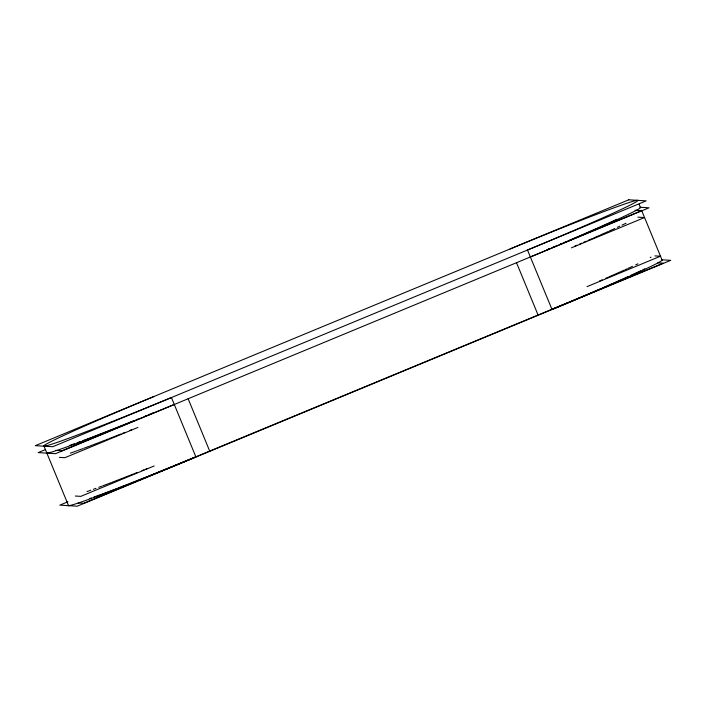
<?xml version="1.0" encoding="UTF-8"?>
<svg xmlns="http://www.w3.org/2000/svg" width="706" height="706" viewBox="0 0 706 706"><rect width="100%" height="100%" fill="white"/><g stroke="black" fill="none" stroke-linecap="round" stroke-linejoin="round"><path stroke-width="1.06" d="M45.281 449.651L38.159 452.608L55.597 453.667L649.043 207.802L640.333 207.273L639.106 204.299M135.049 420.502L62.013 450.763L55.439 450.366M148.234 415.04L150.263 414.201M547.274 249.721L549.303 248.883M560.458 244.258L562.488 243.42M564.518 242.582L641.613 210.635L635.047 210.238M137.908 427.439L64.873 457.7L59.401 457.373M571.436 247.832L644.472 217.572L637.906 217.174M154.146 465.978L80.802 496.362L75.33 496.027M587.065 286.618L660.41 256.234L654.939 255.899M67.908 501.789L59.816 505.143L77.245 506.202L670.7 260.337L661.981 259.808A128.713 3.821 -22.4 0 1 552.013 309.51L527.497 250.03A128.713 3.821 -22.4 0 0 637.465 200.327A128.713 3.821 -22.4 0 0 510.059 248.971M657.798 262.844L663.269 263.17L83.661 503.299L78.189 502.963M537.654 315.211L538.166 315.247L516.51 262.711M209.276 451.258L209.788 451.293L188.131 398.749M641.577 210.3L661.981 259.808M153.987 396.49A128.713 3.821 -22.4 0 0 44.019 446.192L68.535 505.672M195.43 456.994A121.203 3.592 -22.4 0 1 173.464 466.022M172.591 466.375A121.203 3.592 -22.4 0 1 169.978 467.434M169.113 467.787A121.203 3.592 -22.4 0 1 148.71 476.003M147.881 476.338A121.203 3.592 -22.4 0 1 129.101 483.751M128.165 484.113A121.203 3.592 -22.4 0 1 125.386 485.198M124.477 485.552A121.203 3.592 -22.4 0 1 121.767 486.602M120.876 486.946A121.203 3.592 -22.4 0 1 118.246 487.961M117.381 488.296A121.203 3.592 -22.4 0 1 114.831 489.276M113.993 489.593A121.203 3.592 -22.4 0 1 110.718 490.838M109.924 491.138A121.203 3.592 -22.4 0 1 101.629 494.253M100.684 494.597A121.203 3.592 -22.4 0 1 93.713 497.139M91.365 497.977A121.203 3.592 -22.4 0 1 89.874 498.507M153.564 412.772A121.203 3.592 -22.4 0 1 151.816 413.487M150.069 414.193A121.203 3.592 -22.4 0 1 148.331 414.899M146.592 415.605A121.203 3.592 -22.4 0 1 144.854 416.311M137.979 419.09A121.203 3.592 -22.4 0 1 136.276 419.77M134.581 420.458A121.203 3.592 -22.4 0 1 114.169 428.577M113.189 428.966A121.203 3.592 -22.4 0 1 95.725 435.761M94.869 436.087A121.203 3.592 -22.4 0 1 92.345 437.058M91.515 437.376A121.203 3.592 -22.4 0 1 86.688 439.203M85.911 439.494A121.203 3.592 -22.4 0 1 82.876 440.632M79.972 441.718A121.203 3.592 -22.4 0 1 77.201 442.741M74.562 443.703A121.203 3.592 -22.4 0 1 69.709 445.442M174.285 404.494A128.713 3.821 -22.4 0 1 46.975 452.449M68.332 505.267A128.713 3.821 -22.4 0 0 195.941 457.029L171.426 397.549A128.713 3.821 -22.4 0 1 44.019 446.192M644.816 268.818A121.203 3.592 -22.4 0 1 642.875 269.754M640.783 270.751A121.203 3.592 -22.4 0 1 638.542 271.81M637.756 272.172A121.203 3.592 -22.4 0 1 630.935 275.314M628.128 276.584A121.203 3.592 -22.4 0 1 626.178 277.467M625.189 277.917A121.203 3.592 -22.4 0 1 619.744 280.344M618.933 280.706A121.203 3.592 -22.4 0 1 602.289 287.995M601.344 288.401A121.203 3.592 -22.4 0 1 582.353 296.538M581.532 296.891A121.203 3.592 -22.4 0 1 577.367 298.656M576.528 299.009A121.203 3.592 -22.4 0 1 573.996 300.076M573.148 300.429A121.203 3.592 -22.4 0 1 568.886 302.23M568.03 302.583A121.203 3.592 -22.4 0 1 565.444 303.668M564.579 304.03A121.203 3.592 -22.4 0 1 560.246 305.839M559.373 306.201A121.203 3.592 -22.4 0 1 551.501 309.475M616.885 219.275A121.203 3.592 -22.4 0 1 614.494 220.387M613.664 220.775A121.203 3.592 -22.4 0 1 611.961 221.552M611.078 221.958A121.203 3.592 -22.4 0 1 603.533 225.373M602.783 225.717A121.203 3.592 -22.4 0 1 600.471 226.75M599.685 227.103A121.203 3.592 -22.4 0 1 597.276 228.17M596.464 228.532A121.203 3.592 -22.4 0 1 587.93 232.283M587.039 232.671A121.203 3.592 -22.4 0 1 579.697 235.866M578.752 236.272A121.203 3.592 -22.4 0 1 572.972 238.76M571.992 239.184A121.203 3.592 -22.4 0 1 569.027 240.455M567.024 241.311A121.203 3.592 -22.4 0 1 563.979 242.608M562.347 243.305A121.203 3.592 -22.4 0 1 560.705 244.002M557.387 245.406A121.203 3.592 -22.4 0 1 555.71 246.12M554.033 246.826A121.203 3.592 -22.4 0 1 552.339 247.541M548.941 248.971A121.203 3.592 -22.4 0 1 547.229 249.695M639.892 207.29A128.713 3.821 -22.4 0 1 530.356 256.975M147.51 468.405A121.203 3.592 -22.4 0 1 145.851 469.066M143.998 469.808A121.203 3.592 -22.4 0 1 141.95 470.62M136.911 472.614A121.203 3.592 -22.4 0 1 133.946 473.788M132.966 474.176A121.203 3.592 -22.4 0 1 130.054 475.323M129.092 475.694A121.203 3.592 -22.4 0 1 111.972 482.33M111.133 482.648A121.203 3.592 -22.4 0 1 108.671 483.592M107.859 483.901A121.203 3.592 -22.4 0 1 102.67 485.86M101.673 486.231A121.203 3.592 -22.4 0 1 98.769 487.308M95.99 488.331A121.203 3.592 -22.4 0 1 93.351 489.302M90.853 490.202A121.203 3.592 -22.4 0 1 89.274 490.767M88.506 491.041A121.203 3.592 -22.4 0 1 87.014 491.57M651.029 257.134A121.203 3.592 -22.4 0 1 650.235 257.611M637.924 263.815A121.203 3.592 -22.4 0 1 635.682 264.874M632.461 266.365A121.203 3.592 -22.4 0 1 628.075 268.377M627.157 268.792A121.203 3.592 -22.4 0 1 625.269 269.648M624.298 270.089A121.203 3.592 -22.4 0 1 609.349 276.726M608.484 277.114A121.203 3.592 -22.4 0 1 605.827 278.27M602.209 279.85A121.203 3.592 -22.4 0 1 599.429 281.059M131.572 429.742A121.203 3.592 -22.4 0 1 129.913 430.413M124.997 432.363A121.203 3.592 -22.4 0 1 122.976 433.166M120.982 433.961A121.203 3.592 -22.4 0 1 109.377 438.523M108.442 438.885A121.203 3.592 -22.4 0 1 105.679 439.962M104.77 440.306A121.203 3.592 -22.4 0 1 102.079 441.347M101.196 441.691A121.203 3.592 -22.4 0 1 98.584 442.697M97.728 443.024A121.203 3.592 -22.4 0 1 92.733 444.93M91.93 445.239A121.203 3.592 -22.4 0 1 89.547 446.139M88.771 446.43A121.203 3.592 -22.4 0 1 83.785 448.301M82.831 448.654A121.203 3.592 -22.4 0 1 78.287 450.322M77.422 450.64A121.203 3.592 -22.4 0 1 75.736 451.249M74.924 451.54A121.203 3.592 -22.4 0 1 70.362 453.155M626.028 223.228A121.203 3.592 -22.4 0 1 621.986 225.161M619.744 226.211A121.203 3.592 -22.4 0 1 617.353 227.323M614.82 228.497A121.203 3.592 -22.4 0 1 609.331 230.994M608.369 231.427A121.203 3.592 -22.4 0 1 606.392 232.318M605.642 232.653A121.203 3.592 -22.4 0 1 600.135 235.107M599.323 235.469A121.203 3.592 -22.4 0 1 593.419 238.072M592.546 238.451A121.203 3.592 -22.4 0 1 588.098 240.393M586.271 241.187A121.203 3.592 -22.4 0 1 583.491 242.396M581.612 243.208A121.203 3.592 -22.4 0 1 579.705 244.038M576.811 245.282A121.203 3.592 -22.4 0 1 574.852 246.12M628.755 199.798L35.3 445.662L52.738 446.721L646.184 200.857L628.755 199.798"/></g></svg>
